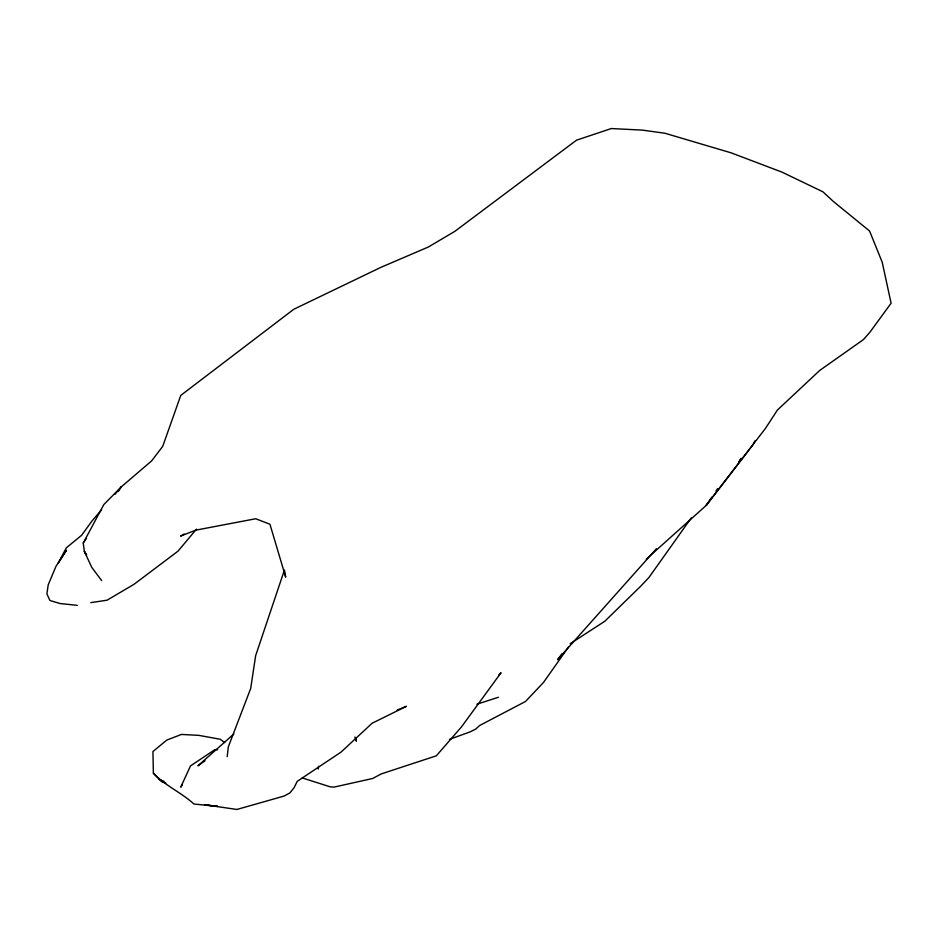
<?xml version="1.0" encoding="UTF-8"?>
<svg xmlns="http://www.w3.org/2000/svg" width="938" height="938" viewBox="0 0 938 938"><rect width="100%" height="100%" fill="white"/><g stroke="black" fill="none" stroke-linecap="round" stroke-linejoin="round"><path stroke-width="1.41" d="M227.195 756.673L228.321 746.906L250.692 688.469L255.652 655.65L284.425 570.058L285.691 577.128L269.945 524.236L255.711 518.749L195.808 530.146L180.6 536.102L184.223 534.003M318.181 769.054L318.627 766.264M754.902 440.895L752.968 444.729L706.162 505.465L646.259 559.154M58.273 562.964L66.328 547.827L81.583 535.305L92.194 520.754L101.632 509.768M101.656 580.599L91.76 567.373L84.326 551.298L83.259 543.02L103.825 504.562L121.459 486.705L151.628 460.898L162.743 446.312L180.753 395.414L293.782 309.27L380.664 267.447L428.443 246.964L454.871 231.323L576.471 140.208L611.306 128.541L642.342 130.112L664.925 133.243L731.171 152.847L781.987 172.123L822.943 191.821L833.46 201.553L869.573 231.018L882.224 262.265L891.1 303.22L869.655 332.556L863.359 339.65L819.706 370.451L777.461 409.988L765.373 428.514L706.162 505.465L711.895 497.046M741.02 458.401L738.827 462.153L741.102 458.448M59.024 561.815L66.481 550.231L55.952 566.388L48.213 584.855L46.9 593.883L49.831 600.308L51.027 600.836L59.997 603.521L77.291 605.35M182.312 784.743L180.741 787.181L190.484 765.912L214.943 749.614L217.698 749.697M83.259 543.02L86.519 538.224M118.211 491.5L121.459 486.705L114.858 494.396M715.987 491.031L717.629 488.628M568.463 647.056L543.489 682.477L525.503 701.483L479.576 725.555L475.754 729.049L470.079 731.886L449.49 739.343M691.259 517.917L648.873 577.574L640.502 586.402L604.834 621.237L570.14 643.761M561.885 653.845L557.535 659.719L656.424 548.742M498.957 674.739L501.044 672.745L461.531 726.821L436.358 755.805L381.274 773.909L372.703 778.481L334.069 787.099L330.211 786.841L302.212 777.907M233.867 733.973L197.941 765.807L205.047 760.753M196.452 529.173L178.009 551.157L134.04 584.292L107.038 600.214L90.798 602.618M397.184 710.078L406.471 706.291L372.081 723.257L341.045 752.1L297.252 781.342L293.993 787.85L289.971 792.845L284.191 796.034L236.892 809.459L204.554 804.745L217.862 806.399L193.967 804.03C181.362 792.493 164.924 785.657 153.375 773.158L152.941 751.537L166.753 740.105L181.433 734.431L198.821 735.369L220.254 739.25L224.663 742.579M476.903 704.215L498.406 697.274M165.815 783.007L161.664 781.753L153.375 773.158M159.003 779.314L164.08 781.354M86.624 554.944L84.326 551.298L85.944 554.581M354.904 737.057L356.393 741.184L355.772 738.323"/></g></svg>
